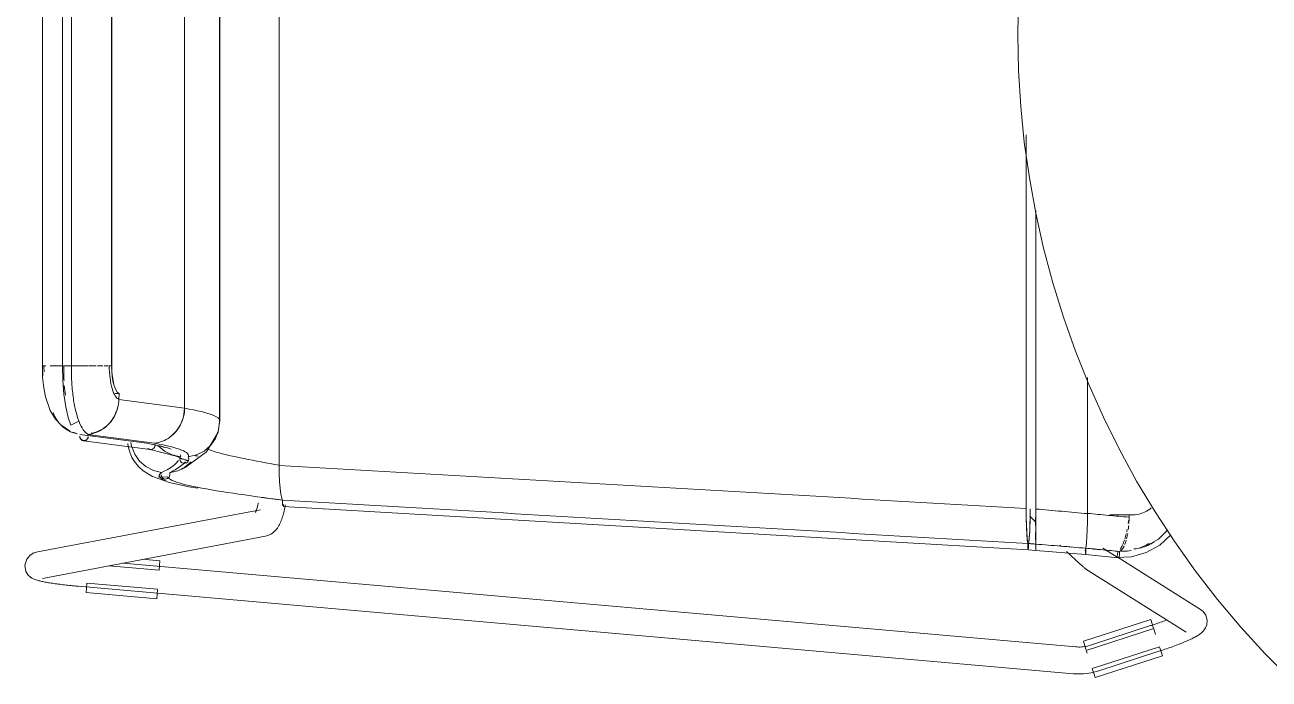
# Model space of a CAD drawing. Header units: millimetres. Extents: x 79795 to 317870, y -36033 to 97293.
# Drawn here: x 210655 to 211209, y 12019 to 12310 of the extents above; entities that cross this region are included whole.
import ezdxf

# ---------------------------------------------------------------- set-up
doc = ezdxf.new("R2010")
doc.units = ezdxf.units.MM
doc.header["$MEASUREMENT"] = 0
doc.layers.add('I-FURN', color=8, linetype='CONTINUOUS', lineweight=9)

msp = doc.modelspace()

# ---------------------------------------------------------------- linework, layer by layer
at = {"layer": 'I-FURN'}
for p, q in [((210768.3, 12497.27), (210768.3, 12113.87)), ((210768.3, 12113.87), (210768.3, 12497.27)), ((210741.8, 12477.97), (210741.8, 12133.18)), ((210741.8, 12133.18), (210741.8, 12477.97)), ((210726.2, 12471.93), (210726.2, 12139.22)), ((210726.2, 12139.22), (210726.2, 12471.93)), ((210662.83, 12453), (210662.83, 12158.15)), ((210671.87, 12453), (210671.87, 12158.15)), ((210675.83, 12158.15), (210675.83, 12453)), ((210693.67, 12453), (210693.67, 12158.15)), ((210693.73, 12158.15), (210693.73, 12453)), ((210741.95, 12133.72), (210741.95, 12438.52)), ((211097.43, 12314.21), (211097.34, 12305.57)), ((211097.34, 12305.57), (211097.66, 12289.58)), ((211097.66, 12289.58), (211098.62, 12273.61)), ((211098.62, 12273.61), (211100.21, 12257.69)), ((211101.03, 12260.89), (211101.03, 12094.62)), ((211101.03, 12094.62), (211101.03, 12260.89)), ((211100.21, 12257.69), (211102.45, 12241.85)), ((211102.45, 12241.85), (211105.31, 12226.11)), ((211105.31, 12226.11), (211108.8, 12210.49)), ((211105.35, 12227.19), (211105.35, 12094.36)), ((211105.35, 12094.36), (211105.35, 12227.19)), ((211108.8, 12210.49), (211112.91, 12195.03)), ((211112.91, 12195.03), (211117.64, 12179.75)), ((211117.64, 12179.75), (211122.98, 12164.66)), ((211122.98, 12164.66), (211128.91, 12149.81)), ((210662.83, 12158.15), (210662.94, 12153.12)), ((210662.83, 12158.15), (210663, 12158.15)), ((210664.32, 12158.15), (210662.85, 12158.15)), ((210668.93, 12158.15), (210666.35, 12158.15)), ((210669.09, 12158.15), (210672.11, 12158.15)), ((210672.11, 12158.15), (210669.1, 12158.15)), ((210671.87, 12158.15), (210671.96, 12151.61)), ((210671.87, 12158.15), (210671.94, 12158.15)), ((210675.72, 12158.15), (210671.87, 12158.15)), ((210671.94, 12158.15), (210672.14, 12158.15)), ((210672.14, 12158.15), (210672.44, 12158.15)), ((210672.44, 12158.15), (210672.83, 12158.15)), ((210672.83, 12158.15), (210673.28, 12158.15)), ((210673.28, 12158.15), (210673.78, 12158.15)), ((210673.78, 12158.15), (210674.27, 12158.15)), ((210674.27, 12158.15), (210674.75, 12158.15)), ((210674.75, 12158.15), (210675.17, 12158.15)), ((210675.17, 12158.15), (210675.5, 12158.15)), ((210675.5, 12158.15), (210675.72, 12158.15)), ((210675.8, 12158.15), (210679.61, 12158.15)), ((210679.62, 12158.15), (210675.8, 12158.15)), ((210683.37, 12158.15), (210679.81, 12158.15)), ((210683.73, 12158.15), (210685.92, 12158.15)), ((210686.84, 12158.15), (210685.9, 12158.15)), ((210689.82, 12158.15), (210687.36, 12158.15)), ((210692.15, 12158.15), (210690.41, 12158.15)), ((210693.84, 12155.11), (210693.73, 12158.15)), ((210694.16, 12152.26), (210693.84, 12155.11)), ((210662.94, 12153.12), (210663.45, 12148.3)), ((210663.45, 12148.3), (210664.24, 12144.26)), ((210671.96, 12151.61), (210672.45, 12145.48)), ((210694.67, 12149.77), (210694.16, 12152.26)), ((210695.34, 12147.78), (210694.67, 12149.77)), ((210696.13, 12146.43), (210695.34, 12147.78)), ((211128.32, 12092.42), (211128.32, 12152.97)), ((211128.32, 12152.97), (211128.32, 12092.42)), ((211128.91, 12149.81), (211135.44, 12135.2)), ((210664.24, 12144.26), (210666.37, 12138.21)), ((210672.45, 12145.48), (210673.3, 12139.86)), ((210695.33, 12145.79), (210696.99, 12145.79)), ((210696.99, 12145.79), (210696.13, 12146.43)), ((210696.92, 12143.08), (210696.99, 12145.79)), ((210726.2, 12139.22), (210696.92, 12143.08)), ((210666.37, 12138.21), (210668.76, 12134.33)), ((210673.3, 12139.86), (210674.39, 12135.17)), ((210725.72, 12135.45), (210726.2, 12139.22)), ((210668.76, 12134.33), (210671.05, 12131.86)), ((210671.05, 12131.86), (210674.95, 12129.18)), ((210674.39, 12135.17), (210675.56, 12131.72)), ((210675.56, 12131.72), (210679.1, 12133.48)), ((210722.33, 12128.79), (210724.41, 12131.9)), ((210724.41, 12131.9), (210725.72, 12135.45)), ((210741.95, 12133.72), (210741.15, 12128.68)), ((210741.8, 12133.18), (210741.32, 12129.39)), ((210741.33, 12129.39), (210741.8, 12133.18)), ((211135.44, 12135.2), (211142.54, 12120.86)), ((210674.95, 12129.18), (210675.15, 12129.08)), ((210679.58, 12127.54), (210709.27, 12123.69)), ((210683.11, 12127.08), (210685.55, 12126.76)), ((210683.12, 12127.51), (210712.82, 12123.67)), ((210719.59, 12126.3), (210722.33, 12128.79)), ((210741.08, 12128.53), (210735.97, 12119.88)), ((210739.95, 12125.82), (210737.78, 12122.69)), ((210737.79, 12122.68), (210739.96, 12125.82)), ((210741.15, 12128.68), (210739.78, 12125.51)), ((210741.32, 12129.39), (210739.95, 12125.82)), ((210739.96, 12125.82), (210741.33, 12129.39)), ((210681.14, 12124.7), (210710.92, 12120.84)), ((210700.92, 12123.57), (210701.07, 12122.15)), ((210701.07, 12122.15), (210701.73, 12119.65)), ((210702.59, 12122.3), (210702.21, 12124.04)), ((210702.21, 12124.04), (210702.58, 12122.29)), ((210702.58, 12122.29), (210703.98, 12118.78)), ((210714.79, 12122.44), (210708.49, 12123.82)), ((210709.85, 12121.37), (210710.24, 12121.08)), ((210710.24, 12121.08), (210710.68, 12120.89)), ((210710.68, 12120.89), (210711.15, 12120.83)), ((210710.84, 12120.86), (210722.45, 12117.89)), ((210711.15, 12120.83), (210711.62, 12120.89)), ((210711.62, 12120.89), (210712.06, 12121.08)), ((210712.06, 12121.08), (210712.44, 12121.38)), ((210712.44, 12121.38), (210712.74, 12121.76)), ((210712.74, 12121.76), (210712.94, 12122.21)), ((210712.94, 12122.21), (210713.02, 12122.7)), ((210713.02, 12122.7), (210712.98, 12123.2)), ((210714.32, 12122.68), (210717.19, 12120.18)), ((210717.22, 12121.68), (210714.79, 12122.44)), ((210717.19, 12120.18), (210720.59, 12118.42)), ((210734.91, 12120.18), (210731.52, 12118.43)), ((210731.52, 12118.42), (210734.92, 12120.18)), ((210737.78, 12122.69), (210734.91, 12120.18)), ((210734.92, 12120.18), (210737.79, 12122.68)), ((211142.54, 12120.86), (211150.21, 12106.82)), ((210701.73, 12119.65), (210702.75, 12117.28)), ((210702.75, 12117.28), (210704.13, 12115.08)), ((210703.98, 12118.78), (210706.15, 12115.7)), ((210704.13, 12115.08), (210705.81, 12113.11)), ((210706.15, 12115.7), (210708.98, 12113.22)), ((210720.59, 12118.42), (210724.3, 12117.53)), ((210722.45, 12117.89), (210727.78, 12115.72)), ((210724.3, 12117.53), (210723.22, 12117.69)), ((210724.02, 12116.85), (210727.91, 12116.02)), ((210724.1, 12116.57), (210724.14, 12117.06)), ((210724.14, 12117.06), (210724.1, 12116.56)), ((210724.18, 12116.07), (210724.1, 12116.57)), ((210724.1, 12116.56), (210724.18, 12116.07)), ((210724.14, 12117.06), (210724.3, 12117.53)), ((210724.3, 12117.53), (210724.14, 12117.06)), ((210724.39, 12115.62), (210724.18, 12116.07)), ((210724.18, 12116.07), (210724.38, 12115.62)), ((210724.38, 12115.62), (210724.7, 12115.24)), ((210724.7, 12115.24), (210724.39, 12115.62)), ((210725.1, 12114.95), (210724.7, 12115.24)), ((210724.7, 12115.24), (210725.1, 12114.94)), ((210725.56, 12114.76), (210725.1, 12114.95)), ((210725.1, 12114.94), (210725.56, 12114.75)), ((210726.05, 12114.69), (210725.56, 12114.76)), ((210725.56, 12114.75), (210726.05, 12114.69)), ((210726.54, 12114.76), (210726.05, 12114.69)), ((210726.05, 12114.69), (210726.54, 12114.75)), ((210729.19, 12115.35), (210726.36, 12112.96)), ((210726.36, 12112.94), (210729.19, 12115.35)), ((210735.97, 12119.88), (210726.43, 12112.9)), ((210727, 12114.95), (210726.54, 12114.76)), ((210726.54, 12114.75), (210727.01, 12114.94)), ((210727.41, 12115.24), (210727, 12114.95)), ((210727.01, 12114.94), (210727.41, 12115.24)), ((210727.72, 12115.62), (210727.41, 12115.24)), ((210727.41, 12115.24), (210727.72, 12115.62)), ((210727.92, 12116.07), (210727.72, 12115.62)), ((210727.72, 12115.62), (210727.93, 12116.07)), ((210727.8, 12117.53), (210727.97, 12117.06)), ((210727.81, 12117.53), (210731.52, 12118.42)), ((210727.97, 12117.06), (210727.81, 12117.53)), ((210728.01, 12116.57), (210727.92, 12116.07)), ((210727.93, 12116.07), (210728.01, 12116.56)), ((210727.97, 12117.06), (210728.01, 12116.57)), ((210728.01, 12116.56), (210727.97, 12117.06)), ((210705.81, 12113.11), (210707.78, 12111.37)), ((210707.78, 12111.37), (210711.89, 12108.86)), ((210708.98, 12113.22), (210712.3, 12111.48)), ((210712.3, 12111.48), (210715.93, 12110.57)), ((210715.01, 12109.66), (210714.69, 12108.5)), ((210715.72, 12109.6), (210715.8, 12109.11)), ((210715.8, 12109.11), (210715.73, 12109.6)), ((210715.77, 12110.1), (210715.93, 12110.57)), ((210715.93, 12110.57), (210715.77, 12110.1)), ((210716, 12108.66), (210715.8, 12109.11)), ((210715.8, 12109.11), (210715.99, 12108.65)), ((210719.51, 12109.06), (210719.3, 12108.61)), ((210719.3, 12108.6), (210719.51, 12109.05)), ((210723.03, 12111.31), (210719.42, 12110.52)), ((210719.42, 12110.52), (210723.03, 12111.3)), ((210719.42, 12110.52), (210719.57, 12110.05)), ((210719.57, 12110.05), (210719.42, 12110.52)), ((210719.6, 12109.55), (210719.51, 12109.06)), ((210719.51, 12109.05), (210719.6, 12109.55)), ((210719.57, 12110.05), (210719.6, 12109.55)), ((210719.6, 12109.55), (210719.57, 12110.05)), ((210726.35, 12112.96), (210723.25, 12111.39)), ((210723.25, 12111.38), (210726.36, 12112.94)), ((210726.43, 12112.9), (210724.68, 12112.01)), ((210768.3, 12113.87), (210768.36, 12110.11)), ((210768.36, 12110.1), (210768.3, 12113.8)), ((210768.36, 12110.11), (210768.51, 12106.57)), ((210768.51, 12106.57), (210768.36, 12110.04)), ((210711.89, 12108.86), (210719.52, 12106.19)), ((210714.69, 12108.5), (210718.54, 12108.69)), ((210715.99, 12108.65), (210716.3, 12108.26)), ((210716.3, 12108.27), (210716, 12108.66)), ((210716.7, 12107.97), (210716.3, 12108.27)), ((210716.3, 12108.26), (210716.7, 12107.96)), ((210717.15, 12107.77), (210716.7, 12107.97)), ((210716.7, 12107.96), (210717.15, 12107.77)), ((210717.63, 12107.7), (210717.15, 12107.77)), ((210717.15, 12107.77), (210717.63, 12107.69)), ((210718.12, 12107.76), (210717.63, 12107.7)), ((210717.63, 12107.69), (210718.12, 12107.75)), ((210718.58, 12107.94), (210718.12, 12107.76)), ((210718.12, 12107.75), (210718.58, 12107.94)), ((210718.98, 12108.23), (210718.58, 12107.94)), ((210718.58, 12107.94), (210718.98, 12108.23)), ((210719.3, 12108.61), (210718.98, 12108.23)), ((210718.98, 12108.23), (210719.3, 12108.6)), ((210719.52, 12106.19), (210728.04, 12104.3)), ((210728.04, 12104.3), (210732.1, 12103.57)), ((210768.51, 12106.57), (210768.75, 12103.47)), ((210768.75, 12103.47), (210768.51, 12106.52)), ((210768.75, 12103.47), (210769.06, 12100.97)), ((210769.06, 12100.97), (210768.75, 12103.44)), ((211150.21, 12106.82), (211158.43, 12093.1)), ((210769.06, 12100.97), (210769.43, 12099.23)), ((210769.43, 12099.23), (210769.06, 12100.96)), ((210769.43, 12099.23), (210769.83, 12098.32)), ((210769.83, 12098.32), (210769.43, 12099.23)), ((210769.83, 12098.32), (210769.81, 12097.85)), ((210769.81, 12097.85), (210769.83, 12098.32)), ((210769.81, 12097.85), (210769.81, 12097.36)), ((210769.81, 12097.35), (210769.81, 12097.85)), ((210759.94, 12094.06), (210660.65, 12075.24)), ((210757.71, 12092.84), (210757.72, 12092.86)), ((210757.72, 12092.86), (210757.77, 12092.93)), ((210757.77, 12092.93), (210757.81, 12093.02)), ((210757.81, 12093.02), (210757.89, 12093.17)), ((210757.89, 12093.17), (210757.97, 12093.37)), ((210757.97, 12093.37), (210758.07, 12093.6)), ((210758.07, 12093.6), (210758.17, 12093.87)), ((210758.17, 12093.87), (210758.28, 12094.17)), ((210758.28, 12094.17), (210758.39, 12094.51)), ((210758.39, 12094.51), (210758.49, 12094.87)), ((210758.49, 12094.87), (210758.6, 12095.27)), ((210758.6, 12095.27), (210758.71, 12095.69)), ((210758.71, 12095.69), (210758.81, 12096.14)), ((210758.81, 12096.14), (210758.91, 12096.61)), ((210758.91, 12096.61), (210759.01, 12097.1)), ((210769.81, 12097.36), (210769.82, 12096.86)), ((210769.81, 12096.86), (210769.81, 12097.35)), ((210769.84, 12096.41), (210769.81, 12096.86)), ((210769.82, 12096.86), (210769.84, 12096.41)), ((210769.84, 12096.41), (210769.87, 12096.02)), ((210769.87, 12096.02), (210769.84, 12096.41)), ((210769.87, 12096.02), (210769.91, 12095.73)), ((210769.91, 12095.72), (210769.87, 12096.02)), ((210770.02, 12095.46), (210770.07, 12095.52)), ((210770.07, 12095.52), (210770.02, 12095.46)), ((211101.93, 12076.17), (210770.02, 12095.46)), ((210770.12, 12095.71), (210770.16, 12096)), ((210770.17, 12095.99), (210770.12, 12095.7)), ((210770.16, 12096), (210770.2, 12096.38)), ((210770.2, 12096.37), (210770.17, 12095.99)), ((210770.21, 12092.22), (210770.37, 12092.86)), ((210770.37, 12092.86), (210770.52, 12093.52)), ((210770.52, 12093.52), (210770.67, 12094.19)), ((210770.67, 12094.19), (210770.8, 12094.87)), ((210770.8, 12094.87), (210770.93, 12095.56)), ((210770.93, 12095.56), (210771.04, 12096.27)), ((211101.03, 12094.62), (211101.06, 12090.84)), ((211102.79, 12090.83), (211102.82, 12094.51)), ((211105.35, 12094.36), (211105.35, 12090.57)), ((211105.35, 12090.57), (211105.35, 12094.36)), ((211128.29, 12088.65), (211128.32, 12092.42)), ((211158.43, 12093.1), (211167.2, 12079.72)), ((210767.86, 12086.44), (210768.18, 12086.98)), ((210768.18, 12086.98), (210768.47, 12087.51)), ((210768.47, 12087.51), (210768.75, 12088.07)), ((210768.75, 12088.07), (210769, 12088.63)), ((210769, 12088.63), (210769.23, 12089.2)), ((210769.23, 12089.2), (210769.45, 12089.78)), ((210769.45, 12089.78), (210769.66, 12090.37)), ((210769.66, 12090.37), (210769.85, 12090.97)), ((210769.85, 12090.97), (210770.04, 12091.59)), ((210770.04, 12091.59), (210770.21, 12092.22)), ((211101.06, 12090.84), (211101.14, 12087.27)), ((211101.14, 12087.27), (211101.26, 12084.14)), ((211102.59, 12084.16), (211102.71, 12087.28)), ((211102.67, 12091.13), (211105.34, 12088.56)), ((211102.71, 12087.28), (211102.79, 12090.83)), ((211105.23, 12087.01), (211105.22, 12090.57)), ((211105.22, 12090.57), (211105.23, 12087.01)), ((211105.34, 12087), (211105.33, 12083.87)), ((211105.33, 12083.87), (211105.34, 12087)), ((211105.35, 12090.57), (211105.34, 12087.01)), ((211105.34, 12087), (211105.35, 12090.57)), ((211128.29, 12088.56), (211128.21, 12085.05)), ((211128.22, 12085.12), (211128.29, 12088.56)), ((211128.32, 12092.3), (211128.29, 12088.65)), ((211138.36, 12091.71), (211148.11, 12091.71)), ((211146.87, 12091.76), (211146.87, 12090.72)), ((210662.88, 12063.45), (210762.17, 12082.27)), ((210762.17, 12082.27), (210763.16, 12082.52)), ((210763.16, 12082.52), (210764.05, 12082.89)), ((210764.05, 12082.89), (210764.84, 12083.33)), ((210764.84, 12083.33), (210765.53, 12083.81)), ((210765.53, 12083.81), (210766.13, 12084.32)), ((210766.13, 12084.32), (210766.65, 12084.84)), ((210766.65, 12084.84), (210767.1, 12085.37)), ((210767.1, 12085.37), (210767.5, 12085.9)), ((210767.5, 12085.9), (210767.86, 12086.44)), ((211101.26, 12084.14), (211101.42, 12081.64)), ((211101.42, 12081.64), (211101.62, 12079.89)), ((211102.24, 12079.91), (211102.43, 12081.66)), ((211102.43, 12081.66), (211102.59, 12084.16)), ((211105.25, 12081.39), (211105.24, 12083.89)), ((211105.24, 12083.88), (211105.25, 12081.38)), ((211105.26, 12079.64), (211105.25, 12081.39)), ((211105.25, 12081.38), (211105.26, 12079.63)), ((211105.32, 12081.37), (211105.31, 12079.62)), ((211105.31, 12079.62), (211105.32, 12081.37)), ((211105.33, 12083.87), (211105.32, 12081.37)), ((211105.32, 12081.37), (211105.33, 12083.87)), ((211127.95, 12079.54), (211128.1, 12082.02)), ((211128.1, 12081.98), (211127.95, 12079.54)), ((211128.1, 12082.02), (211128.22, 12085.12)), ((211128.21, 12085.05), (211128.1, 12082.02)), ((211159.94, 12081), (211164.16, 12085.03)), ((211160.52, 12078.32), (211165.52, 12082.92)), ((211101.62, 12079.89), (211101.83, 12079)), ((211101.83, 12079), (211101.82, 12078.53)), ((211101.82, 12078.53), (211101.82, 12078.04)), ((211101.82, 12078.04), (211101.82, 12077.55)), ((211101.82, 12077.55), (211101.83, 12077.1)), ((211101.83, 12077.1), (211101.85, 12076.72)), ((211101.85, 12076.72), (211101.87, 12076.42)), ((211101.87, 12076.42), (211101.9, 12076.23)), ((211101.9, 12076.23), (211101.93, 12076.17)), ((211101.93, 12076.17), (211101.95, 12076.24)), ((211101.93, 12076.16), (211105.29, 12075.9)), ((211101.95, 12076.24), (211101.98, 12076.43)), ((211101.98, 12076.43), (211102, 12076.72)), ((211102, 12076.72), (211102.02, 12077.1)), ((211102.02, 12077.1), (211102.03, 12077.56)), ((211102.03, 12079.01), (211102.24, 12079.91)), ((211102.04, 12078.54), (211102.03, 12079.01)), ((211102.03, 12077.56), (211102.04, 12078.05)), ((211102.04, 12078.05), (211102.04, 12078.54)), ((211105.28, 12078.27), (211105.28, 12078.74)), ((211105.28, 12078.74), (211105.28, 12078.27)), ((211105.28, 12077.77), (211105.28, 12078.27)), ((211105.28, 12078.27), (211105.28, 12077.77)), ((211105.28, 12077.28), (211105.28, 12077.77)), ((211105.28, 12077.77), (211105.28, 12077.28)), ((211105.28, 12076.83), (211105.28, 12077.28)), ((211105.28, 12077.28), (211105.28, 12076.83)), ((211105.28, 12076.45), (211105.28, 12076.83)), ((211105.28, 12076.83), (211105.28, 12076.44)), ((211105.28, 12076.15), (211105.28, 12076.45)), ((211105.28, 12076.44), (211105.28, 12076.15)), ((211105.28, 12075.97), (211105.28, 12076.15)), ((211105.28, 12076.15), (211105.28, 12075.96)), ((211105.29, 12075.9), (211105.28, 12075.97)), ((211105.28, 12075.96), (211105.29, 12075.89)), ((211105.31, 12079.62), (211105.29, 12078.73)), ((211105.29, 12078.73), (211105.31, 12079.62)), ((211105.29, 12078.73), (211105.29, 12078.26)), ((211105.29, 12078.26), (211105.29, 12078.73)), ((211105.29, 12078.26), (211105.29, 12077.77)), ((211105.29, 12077.76), (211105.29, 12078.26)), ((211105.29, 12077.77), (211105.29, 12077.28)), ((211105.29, 12077.27), (211105.29, 12077.76)), ((211105.29, 12077.28), (211105.29, 12076.83)), ((211105.29, 12076.82), (211105.29, 12077.27)), ((211105.29, 12076.83), (211105.29, 12076.44)), ((211105.29, 12076.44), (211105.29, 12076.82)), ((211105.29, 12076.44), (211105.29, 12076.15)), ((211105.29, 12076.15), (211105.29, 12076.44)), ((211105.29, 12076.15), (211105.29, 12075.96)), ((211105.29, 12075.96), (211105.29, 12076.15)), ((211105.29, 12075.96), (211105.29, 12075.9)), ((211105.29, 12075.89), (211105.29, 12075.96)), ((211127.49, 12074.07), (211105.29, 12075.89)), ((211116.53, 12077.8), (211116.02, 12078.28)), ((211127.39, 12076.43), (211127.38, 12075.93)), ((211127.38, 12075.94), (211127.39, 12076.43)), ((211127.39, 12075.45), (211127.38, 12075.94)), ((211127.38, 12075.93), (211127.39, 12075.44)), ((211127.39, 12076.43), (211127.39, 12076.91)), ((211127.39, 12076.9), (211127.39, 12076.43)), ((211127.58, 12076.92), (211127.77, 12077.81)), ((211127.77, 12077.8), (211127.58, 12076.92)), ((211127.59, 12076.45), (211127.58, 12076.92)), ((211127.58, 12076.92), (211127.59, 12076.45)), ((211127.59, 12075.95), (211127.59, 12076.45)), ((211127.59, 12076.45), (211127.59, 12075.95)), ((211127.59, 12075.46), (211127.59, 12075.95)), ((211127.59, 12075.95), (211127.59, 12075.46)), ((211127.77, 12077.81), (211127.95, 12079.54)), ((211127.95, 12079.52), (211127.77, 12077.81)), ((211141.57, 12072.95), (211135.12, 12076.99)), ((211154.11, 12077.63), (211159.94, 12081)), ((211154.51, 12074.93), (211160.52, 12078.32)), ((211167.2, 12079.72), (211176.5, 12066.7)), ((210655.89, 12072.1), (210655.05, 12069.35)), ((210655.89, 12072.1), (210657.21, 12073.68)), ((210657.21, 12073.68), (210658.29, 12074.43)), ((210658.29, 12074.43), (210659.09, 12074.8)), ((210659.09, 12074.8), (210659.71, 12075.02)), ((210659.71, 12075.02), (210660.23, 12075.15)), ((210660.23, 12075.15), (210660.65, 12075.24)), ((211123.1, 12032.98), (210698.75, 12070.26)), ((210715.23, 12071.31), (210707.34, 12072)), ((210715.23, 12071.31), (210715.05, 12069.27)), ((211119.5, 12074.98), (211119.02, 12075.44)), ((211119.98, 12074.54), (211119.5, 12074.98)), ((211120.45, 12074.1), (211119.98, 12074.54)), ((211120.91, 12073.66), (211120.45, 12074.1)), ((211121.36, 12073.24), (211120.91, 12073.66)), ((211121.81, 12072.83), (211121.36, 12073.24)), ((211122.24, 12072.42), (211121.81, 12072.83)), ((211122.67, 12072.03), (211122.24, 12072.42)), ((211123.08, 12071.65), (211122.67, 12072.03)), ((211123.48, 12071.28), (211123.08, 12071.65)), ((211123.87, 12070.93), (211123.48, 12071.28)), ((211124.25, 12070.58), (211123.87, 12070.93)), ((211124.62, 12070.26), (211124.25, 12070.58)), ((211124.97, 12069.94), (211124.62, 12070.26)), ((211127.4, 12074.99), (211127.39, 12075.45)), ((211127.39, 12075.44), (211127.4, 12074.99)), ((211127.42, 12074.61), (211127.44, 12074.32)), ((211127.44, 12074.32), (211127.42, 12074.61)), ((211127.44, 12074.32), (211127.46, 12074.13)), ((211127.46, 12074.13), (211127.44, 12074.32)), ((211127.46, 12074.13), (211127.49, 12074.07)), ((211127.49, 12074.07), (211127.46, 12074.13)), ((211127.51, 12074.14), (211127.49, 12074.07)), ((211127.49, 12074.07), (211127.51, 12074.13)), ((211141.98, 12072.64), (211127.49, 12074.07)), ((211127.51, 12074.13), (211127.54, 12074.32)), ((211127.54, 12074.32), (211127.56, 12074.62)), ((211127.56, 12074.62), (211127.54, 12074.33)), ((211127.57, 12075.01), (211127.56, 12074.62)), ((211127.56, 12074.62), (211127.57, 12075)), ((211127.57, 12075), (211127.59, 12075.46)), ((211127.59, 12075.46), (211127.57, 12075.01)), ((211141.08, 12072.77), (211147.99, 12073.05)), ((211178.71, 12049.68), (211141.94, 12072.71)), ((211147.99, 12073.05), (211154.51, 12074.93)), ((210655.05, 12069.35), (210655.54, 12066.59)), ((210655.54, 12066.59), (210656.58, 12064.94)), ((210656.58, 12064.94), (210657.49, 12064.08)), ((210692.38, 12069.05), (210714.86, 12067.08)), ((210715.05, 12069.27), (210714.87, 12067.2)), ((211125.3, 12069.64), (211124.97, 12069.94)), ((211125.63, 12069.35), (211125.3, 12069.64)), ((211125.93, 12069.08), (211125.63, 12069.35)), ((211126.23, 12068.82), (211125.93, 12069.08)), ((211126.51, 12068.58), (211126.23, 12068.82)), ((211126.77, 12068.35), (211126.51, 12068.58)), ((211127.03, 12068.13), (211126.77, 12068.35)), ((211127.27, 12067.93), (211127.03, 12068.13)), ((211127.5, 12067.74), (211127.27, 12067.93)), ((211127.72, 12067.56), (211127.5, 12067.74)), ((211127.94, 12067.39), (211127.72, 12067.56)), ((211128.17, 12067.22), (211127.94, 12067.39)), ((211128.43, 12067.03), (211128.17, 12067.22)), ((211128.75, 12066.82), (211128.43, 12067.03)), ((211128.75, 12066.82), (211172.34, 12039.51)), ((211176.5, 12066.7), (211186.31, 12054.06)), ((210657.49, 12064.08), (210658.19, 12063.61)), ((210658.19, 12063.61), (210658.75, 12063.3)), ((210658.75, 12063.3), (210659.22, 12063.09)), ((210659.22, 12063.09), (210659.65, 12062.92)), ((210659.65, 12062.92), (210660.06, 12062.78)), ((210660.06, 12062.78), (210660.45, 12062.65)), ((210660.45, 12062.65), (210660.85, 12062.54)), ((210660.85, 12062.54), (210661.25, 12062.43)), ((210661.25, 12062.43), (210661.66, 12062.32)), ((210661.66, 12062.32), (210662.09, 12062.22)), ((210662.09, 12062.22), (210662.53, 12062.13)), ((210662.53, 12062.13), (210662.99, 12062.03)), ((210662.99, 12062.03), (210663.47, 12061.93)), ((210663.47, 12061.93), (210663.97, 12061.84)), ((210663.97, 12061.84), (210664.48, 12061.74)), ((210664.48, 12061.74), (210665.01, 12061.65)), ((210665.01, 12061.65), (210665.57, 12061.56)), ((210665.57, 12061.56), (210666.13, 12061.47)), ((210666.13, 12061.47), (210666.72, 12061.37)), ((210666.72, 12061.37), (210667.32, 12061.28)), ((210667.32, 12061.28), (210667.94, 12061.19)), ((210667.94, 12061.19), (210668.58, 12061.1)), ((210668.58, 12061.1), (210669.23, 12061.01)), ((210669.23, 12061.01), (210669.89, 12060.93)), ((210669.89, 12060.93), (210670.56, 12060.84)), ((210670.56, 12060.84), (210671.25, 12060.75)), ((210671.25, 12060.75), (210671.95, 12060.67)), ((210671.95, 12060.67), (210672.66, 12060.59)), ((210672.66, 12060.59), (210673.38, 12060.5)), ((210673.38, 12060.5), (210674.1, 12060.42)), ((210674.1, 12060.42), (210674.84, 12060.35)), ((210674.84, 12060.35), (210675.58, 12060.27)), ((210675.58, 12060.27), (210676.32, 12060.2)), ((210676.32, 12060.2), (210677.07, 12060.12)), ((210677.07, 12060.12), (210677.82, 12060.05)), ((210677.82, 12060.05), (210678.57, 12059.99)), ((210678.57, 12059.99), (210678.73, 12059.97)), ((210678.73, 12059.97), (211122.05, 12021.03)), ((210682.34, 12057.16), (210682.52, 12059.2)), ((210682.52, 12059.2), (210682.7, 12061.27)), ((210714.12, 12058.63), (210682.71, 12061.39)), ((210713.75, 12054.4), (210682.34, 12057.16)), ((210713.93, 12056.44), (210713.75, 12054.4)), ((210714.11, 12058.51), (210713.93, 12056.44)), ((211186.31, 12054.06), (211196.61, 12041.82)), ((211179.83, 12048.79), (211178.71, 12049.68)), ((211179.83, 12048.79), (211181.06, 12047.06)), ((211156.52, 12045.15), (211126.52, 12035.46)), ((211156.48, 12042.43), (211129.66, 12033.72)), ((211156.81, 12042.54), (211156.48, 12042.43)), ((211156.52, 12045.15), (211157.15, 12043.2)), ((211157.5, 12042.77), (211156.81, 12042.54)), ((211157.15, 12043.2), (211157.79, 12041.23)), ((211158.19, 12043), (211157.5, 12042.77)), ((211158.87, 12043.23), (211158.19, 12043)), ((211159.55, 12043.47), (211158.87, 12043.23)), ((211160.22, 12043.7), (211159.55, 12043.47)), ((211160.89, 12043.94), (211160.22, 12043.7)), ((211161.55, 12044.17), (211160.89, 12043.94)), ((211162.19, 12044.41), (211161.55, 12044.17)), ((211162.83, 12044.64), (211162.19, 12044.41)), ((211163.45, 12044.88), (211162.83, 12044.64)), ((211181.47, 12042.85), (211180.95, 12041.47)), ((211181.06, 12047.06), (211181.64, 12044.83)), ((211181.64, 12044.83), (211181.47, 12042.85)), ((211127.82, 12031.42), (211157.83, 12041.11)), ((211158.66, 12038.53), (211157.86, 12041.01)), ((211175.72, 12037.09), (211175.27, 12036.86)), ((211176.16, 12037.31), (211175.72, 12037.09)), ((211176.59, 12037.54), (211176.16, 12037.31)), ((211177, 12037.77), (211176.59, 12037.54)), ((211177.4, 12038.01), (211177, 12037.77)), ((211177.79, 12038.25), (211177.4, 12038.01)), ((211178.18, 12038.51), (211177.79, 12038.25)), ((211178.57, 12038.79), (211178.18, 12038.51)), ((211178.97, 12039.1), (211178.57, 12038.79)), ((211179.4, 12039.47), (211178.97, 12039.1)), ((211179.86, 12039.93), (211179.4, 12039.47)), ((211180.38, 12040.56), (211179.86, 12039.93)), ((211180.95, 12041.47), (211180.38, 12040.56)), ((211196.61, 12041.82), (211207.4, 12030.01)), ((211123.12, 12032.97), (211123.1, 12032.98)), ((211123.78, 12032.93), (211123.12, 12032.97)), ((211124.45, 12032.91), (211123.78, 12032.93)), ((211125.11, 12032.92), (211124.45, 12032.91)), ((211125.77, 12032.96), (211125.11, 12032.92)), ((211126.43, 12033.02), (211125.77, 12032.96)), ((211127.09, 12033.11), (211126.43, 12033.02)), ((211127.15, 12033.51), (211126.52, 12035.46)), ((211127.74, 12033.22), (211127.09, 12033.11)), ((211127.79, 12031.54), (211127.15, 12033.51)), ((211128.38, 12033.36), (211127.74, 12033.22)), ((211129.03, 12033.53), (211128.38, 12033.36)), ((211129.66, 12033.72), (211129.03, 12033.53)), ((211160.44, 12033.04), (211130.43, 12023.35)), ((211160.47, 12032.92), (211161.11, 12030.95)), ((211161.38, 12031.42), (211160.64, 12031.17)), ((211162.12, 12031.66), (211161.38, 12031.42)), ((211162.85, 12031.91), (211162.12, 12031.66)), ((211163.58, 12032.16), (211162.85, 12031.91)), ((211164.3, 12032.41), (211163.58, 12032.16)), ((211165.02, 12032.67), (211164.3, 12032.41)), ((211165.72, 12032.92), (211165.02, 12032.67)), ((211166.42, 12033.18), (211165.72, 12032.92)), ((211167.11, 12033.43), (211166.42, 12033.18)), ((211167.79, 12033.69), (211167.11, 12033.43)), ((211168.45, 12033.94), (211167.79, 12033.69)), ((211169.11, 12034.19), (211168.45, 12033.94)), ((211169.75, 12034.45), (211169.11, 12034.19)), ((211170.37, 12034.7), (211169.75, 12034.45)), ((211170.98, 12034.94), (211170.37, 12034.7)), ((211171.58, 12035.19), (211170.98, 12034.94)), ((211172.16, 12035.44), (211171.58, 12035.19)), ((211172.72, 12035.68), (211172.16, 12035.44)), ((211173.26, 12035.92), (211172.72, 12035.68)), ((211173.79, 12036.16), (211173.26, 12035.92)), ((211174.3, 12036.39), (211173.79, 12036.16)), ((211174.79, 12036.63), (211174.3, 12036.39)), ((211175.27, 12036.86), (211174.79, 12036.63)), ((211128.23, 12030.16), (211127.96, 12031.01)), ((211161.74, 12029), (211131.73, 12019.31)), ((211133.37, 12022.31), (211160.18, 12031.02)), ((211160.64, 12031.17), (211160.18, 12031.02)), ((211161.11, 12030.95), (211161.74, 12029)), ((211207.4, 12030.01), (211218.65, 12018.63)), ((211122.05, 12021.02), (211123.19, 12020.95)), ((211123.19, 12020.95), (211124.33, 12020.91)), ((211124.33, 12020.91), (211125.47, 12020.93)), ((211125.47, 12020.93), (211126.61, 12020.99)), ((211126.61, 12020.99), (211127.75, 12021.09)), ((211127.75, 12021.09), (211128.88, 12021.24)), ((211128.88, 12021.24), (211130.01, 12021.44)), ((211130.01, 12021.44), (211131.13, 12021.68)), ((211131.1, 12021.26), (211130.47, 12023.23)), ((211131.73, 12019.31), (211131.1, 12021.26)), ((211131.13, 12021.68), (211132.23, 12021.97)), ((211132.23, 12021.97), (211133.32, 12022.29)), ((211133.32, 12022.29), (211133.37, 12022.31))]:
    msp.add_line(p, q, dxfattribs=at)
for centre, major_axis, ratio, start_param, end_param in [((210667.11, 12158.15), (0, -12.4), 0.287441, 4.712389, 4.932602), ((210678.58, 12158.15), (-15.75, 0), 0.000004, 2.669107, 2.851347), ((210711.13, 12139.35), (0, 15.78), 0.955139, 3.737469, 4.704147), ((210711.13, 12139.35), (0, 15.78), 0.955139, 3.495799, 3.737346), ((210711.15, 12122.79), (0, 1.96), 0.955139, 2.379629, 4.923331), ((210711.13, 12139.35), (0, 15.78), 0.955139, 3.254129, 3.495629)]:
    msp.add_ellipse(centre, major_axis=major_axis, ratio=ratio, start_param=start_param, end_param=end_param, dxfattribs=at)
for points in [[(210663.11, 12153.55), (210662.98, 12155.02), (210662.92, 12156.57), (210662.92, 12158.15)], [(210672.51, 12151.55), (210672.4, 12153.73), (210672.36, 12155.93), (210672.4, 12158.15)], [(210696.91, 12143.33), (210696.35, 12143.45), (210695.25, 12144.4), (210693.86, 12147.72), (210692.9, 12152.52), (210692.64, 12156.25), (210692.61, 12158.15)], [(210693.68, 12157.31), (210693.74, 12154.53), (210694.1, 12151.99), (210694.62, 12149.77)], [(210673.08, 12144.99), (210672.9, 12146.41), (210672.73, 12147.86), (210672.62, 12149.33)], [(210683.12, 12127.51), (210684.36, 12127.66), (210686.74, 12128.24), (210690.08, 12130.01), (210692.92, 12132.54), (210695.11, 12135.68), (210696.52, 12139.28), (210696.88, 12141.78), (210696.92, 12143.08)], [(210683.13, 12127.72), (210682.4, 12128.07), (210681, 12129.38), (210679.73, 12131.85), (210679.16, 12133.31)], [(210741.8, 12133.18), (210741.9, 12133.36), (210741.95, 12133.54), (210741.95, 12133.72)], [(210678.25, 12127.98), (210677.57, 12128.14), (210676.89, 12128.34), (210676.23, 12128.59)], [(210688.63, 12129.5), (210687.37, 12128.8), (210686.01, 12128.4), (210684.63, 12128.06)], [(210720.15, 12121.07), (210718.25, 12121.73), (210715.45, 12122.38), (210712.4, 12123.04)], [(210727.8, 12117.53), (210728.36, 12118.56), (210726.39, 12120.6), (210718.33, 12122.65), (210712.82, 12123.67)], [(210724.3, 12117.53), (210724.51, 12117.91), (210724.5, 12118.3), (210724.28, 12118.68)], [(210732.27, 12117.92), (210731.8, 12117.98), (210731.33, 12118.03), (210730.87, 12118.09)], [(210934.54, 12104.21), (210879.08, 12107.4), (210823.66, 12110.6), (210768.3, 12113.8)], [(211101.03, 12094.62), (211045.51, 12097.82), (210989.98, 12101.01), (210934.54, 12104.21)], [(210769.82, 12098.34), (210766.69, 12098.73), (210763.53, 12099.13), (210760.42, 12099.53)], [(210769.83, 12098.32), (210825.07, 12095.1), (210935.66, 12088.66), (211046.42, 12082.22), (211101.83, 12079)], [(211116.84, 12093.33), (211113.01, 12093.67), (211109.18, 12094.01), (211105.35, 12094.36)], [(211128.32, 12092.3), (211124.5, 12092.64), (211120.67, 12092.98), (211116.84, 12093.33)], [(211146.87, 12090.72), (211143.84, 12090.98), (211137.7, 12091.52), (211131.45, 12092.11), (211128.32, 12092.42)], [(211146.45, 12087.88), (211146.52, 12088.35), (211146.57, 12088.83), (211146.62, 12089.3)], [(211146.7, 12087), (211146.65, 12086.39), (211146.59, 12085.79), (211146.51, 12085.2)], [(211146.87, 12090.72), (211146.86, 12089.77), (211146.83, 12088.84), (211146.77, 12087.94)], [(211148.39, 12091.71), (211147.88, 12091.7), (211147.37, 12091.72), (211146.87, 12091.76)], [(211144.95, 12080.93), (211145.2, 12081.74), (211145.43, 12082.61), (211145.65, 12083.53)], [(211146.27, 12083.51), (211146.12, 12082.67), (211145.96, 12081.86), (211145.77, 12081.13)], [(211145.8, 12084.19), (211145.87, 12084.52), (211145.95, 12084.86), (211146.02, 12085.2)], [(211105.29, 12078.73), (211104.72, 12078.78), (211103.56, 12078.87), (211102.4, 12078.96), (211101.83, 12079)], [(211102.03, 12079.01), (211102.04, 12078.42), (211102.04, 12076.91), (211101.96, 12076.17), (211101.93, 12076.16)], [(211105.28, 12078.74), (211104.74, 12078.79), (211103.65, 12078.88), (211102.57, 12078.97), (211102.03, 12079.01)], [(211105.29, 12078.73), (211109.01, 12078.43), (211116.45, 12077.83), (211123.87, 12077.22), (211127.58, 12076.92)], [(211142.53, 12075.48), (211140.09, 12075.72), (211135.14, 12076.2), (211130.1, 12076.68), (211127.58, 12076.92)], [(211134.35, 12076.21), (211132.11, 12076.44), (211129.85, 12076.66), (211127.58, 12076.89)], [(211144.7, 12078.03), (211144.38, 12077.34), (211143.68, 12076.19), (211142.93, 12075.63), (211142.53, 12075.48)], [(211142.89, 12076.49), (211143.21, 12076.9), (211143.54, 12077.42), (211143.85, 12078.06)], [(211143.37, 12075.52), (211144.26, 12075.54), (211145.16, 12075.6), (211146.05, 12075.7)], [(211143.96, 12078.31), (211144.26, 12078.95), (211144.53, 12079.69), (211144.8, 12080.51)], [(211147.82, 12075.83), (211146.58, 12075.63), (211145.33, 12075.6), (211144.06, 12075.59)], [(211145.59, 12080.46), (211145.38, 12079.73), (211145.15, 12079.09), (211144.9, 12078.5)], [(211141.23, 12072.83), (211141.28, 12072.87), (211141.37, 12072.99), (211141.5, 12073.29), (211141.62, 12073.67), (211141.71, 12074.13), (211141.78, 12074.62), (211141.81, 12075.12), (211141.81, 12075.43), (211141.8, 12075.58)]]:
    msp.add_open_spline(points, degree=3, dxfattribs=at)
for points, knots in [([(210679.1, 12133.48), (210678.55, 12134.9), (210677.56, 12138.23), (210676.46, 12144.29), (210675.83, 12151.15), (210675.76, 12155.8), (210675.8, 12158.15)], [0.3397465, 0.3397465, 0.3397465, 0.3397465, 0.5, 0.6666667, 0.8333333, 0.9999948, 0.9999948, 0.9999948, 0.9999948]), ([(210667.67, 12137.28), (210667.86, 12136.76), (210668.43, 12135.42), (210669.17, 12134.16), (210669.7, 12133.44)], [0.260519, 0.260519, 0.260519, 0.260519, 0.3333333, 0.4544474, 0.4544474, 0.4544474, 0.4544474]), ([(210696.36, 12139.49), (210696.03, 12138.28), (210694.61, 12134.78), (210692.15, 12131.48), (210690, 12130.35)], [-0.8309955, -0.8309955, -0.8309955, -0.8309955, -0.6666667, -0.3333333, -0.3333333, -0.3333333, -0.3333333]), ([(210741.95, 12133.72), (210741.95, 12134.55), (210739.57, 12136.38), (210731.93, 12138.21), (210726.2, 12139.22)], [0.0892847, 0.0892847, 0.0892847, 0.0892847, 0.5, 1, 1, 1, 1]), ([(210670.32, 12132.64), (210671.12, 12131.7), (210672.93, 12130.02), (210675.75, 12128.43), (210677.66, 12127.96), (210678.4, 12127.8)], [0.5, 0.5, 0.5, 0.5, 0.6666667, 0.8333333, 0.9365189, 0.9365189, 0.9365189, 0.9365189]), ([(210679.54, 12126.66), (210679.53, 12126.52), (210679.55, 12126.3), (210679.62, 12126), (210679.72, 12125.74), (210679.9, 12125.42), (210680.19, 12125.1), (210680.55, 12124.87), (210680.9, 12124.73), (210681.21, 12124.68), (210681.48, 12124.68), (210681.75, 12124.71), (210682, 12124.79), (210682.25, 12124.9), (210682.56, 12125.09), (210682.88, 12125.41), (210683.12, 12125.81), (210683.24, 12126.17), (210683.28, 12126.43), (210683.3, 12126.59), (210683.31, 12126.66)], [0.1111111, 0.1111111, 0.1111111, 0.1111111, 0.1666667, 0.1944444, 0.2222222, 0.2777778, 0.3333333, 0.3888889, 0.4444444, 0.4791667, 0.5138889, 0.5486111, 0.5833333, 0.6180556, 0.6527778, 0.7222222, 0.7916667, 0.8263889, 0.8611111, 0.8888889, 0.8888889, 0.8888889, 0.8888889]), ([(210683.21, 12126.26), (210683.17, 12126.15), (210683.08, 12125.91), (210682.8, 12125.5), (210682.25, 12125.05), (210681.38, 12124.79), (210680.6, 12125.02), (210680.09, 12125.42), (210679.79, 12125.8), (210679.6, 12126.26), (210679.56, 12126.59), (210679.55, 12126.75)], [-0.8125, -0.8125, -0.8125, -0.8125, -0.765625, -0.71875, -0.625, -0.5, -0.375, -0.3125, -0.25, -0.1875, -0.125, -0.125, -0.125, -0.125]), ([(210768.3, 12113.87), (210762.91, 12114.85), (210752.13, 12116.79), (210741.42, 12119.23), (210737.18, 12120.69), (210736.03, 12121.17)], [0, 0, 0, 0, 0.25, 0.5, 0.625, 0.625, 0.625, 0.625]), ([(210715.93, 12110.57), (210718.33, 12111.73), (210721.27, 12113.52), (210723, 12115.31), (210723.46, 12115.94)], [0, 0, 0, 0, 0.5, 0.7717925, 0.7717925, 0.7717925, 0.7717925]), ([(210719.42, 12110.52), (210721.83, 12111.69), (210724.48, 12113.32), (210726.15, 12114.94), (210726.55, 12115.4)], [0, 0, 0, 0, 0.5, 0.6963068, 0.6963068, 0.6963068, 0.6963068]), ([(210718.14, 12106.8), (210717.51, 12107.03), (210714.6, 12108.29), (210714.38, 12109.55), (210715.93, 12110.57)], [0.6929173, 0.6929173, 0.6929173, 0.6929173, 0.75, 1, 1, 1, 1]), ([(210769.83, 12098.32), (210762.28, 12099.34), (210747.07, 12101.37), (210728.63, 12104.42), (210720.33, 12106.86), (210718.73, 12108.28), (210718.54, 12108.69)], [0, 0, 0, 0, 0.25, 0.5, 0.75, 0.8499411, 0.8499411, 0.8499411, 0.8499411]), ([(211101.83, 12079), (211101.68, 12079.28), (211101.47, 12080.67), (211101.25, 12084.03), (211101.13, 12087.19), (211101.05, 12090.8), (211101.03, 12093.35), (211101.03, 12094.62)], [-1, -1, -1, -1, -0.666667, -0.5, -0.333333, -0.166667, 0, 0, 0, 0]), ([(211102.82, 12094.51), (211102.82, 12092), (211102.76, 12088.23), (211102.6, 12084.04), (211102.38, 12080.69), (211102.17, 12079.3), (211102.03, 12079.01)], [-0.996036, -0.996036, -0.996036, -0.996036, -0.6666667, -0.5, -0.3333333, 0, 0, 0, 0]), ([(211156.76, 12094.87), (211155.86, 12094.11), (211152.86, 12092.18), (211149.25, 12091.55), (211146.87, 12091.76)], [0.5, 0.5, 0.5, 0.5, 0.6666667, 1, 1, 1, 1]), ([(211101.93, 12076.16), (211101.91, 12076.17), (211101.88, 12076.3), (211101.85, 12076.7), (211101.83, 12077.08), (211101.82, 12077.54), (211101.81, 12078.03), (211101.82, 12078.54), (211101.82, 12078.85), (211101.83, 12079)], [-0.498493, -0.498493, -0.498493, -0.498493, -0.375, -0.3125, -0.25, -0.1875, -0.125, -0.0625, 0, 0, 0, 0]), ([(211105.28, 12078.74), (211108.97, 12078.43), (211114.31, 12077.99), (211119.64, 12077.55), (211121.28, 12077.41)], [0, 0, 0, 0, 0.5, 0.7233886, 0.7233886, 0.7233886, 0.7233886]), ([(211158, 12079.69), (211157.1, 12079.12), (211154.28, 12077.45), (211151.18, 12076.84), (211149.04, 12076.56)], [0.591443, 0.591443, 0.591443, 0.591443, 0.6666667, 0.8236682, 0.8236682, 0.8236682, 0.8236682]), ([(211150.14, 12076.56), (211151.49, 12076.95), (211153.44, 12077.68), (211155.27, 12078.69), (211155.85, 12079.04)], [0.2297626, 0.2297626, 0.2297626, 0.2297626, 0.3333333, 0.3824546, 0.3824546, 0.3824546, 0.3824546]), ([(211142.53, 12075.48), (211142.55, 12075.34), (211142.59, 12075.05), (211142.6, 12074.63), (211142.59, 12074.26), (211142.57, 12073.96), (211142.54, 12073.7), (211142.49, 12073.44), (211142.42, 12073.22), (211142.36, 12073.03), (211142.26, 12072.83), (211142.17, 12072.73), (211142.13, 12072.69)], [0, 0, 0, 0, 0.0555556, 0.1111111, 0.1666667, 0.1944444, 0.2222222, 0.2777778, 0.3055556, 0.3333333, 0.3888889, 0.4444444, 0.4444444, 0.4444444, 0.4444444])]:
    msp.add_open_spline(points, degree=3, knots=knots, dxfattribs=at)

doc.saveas('drawing.dxf')
